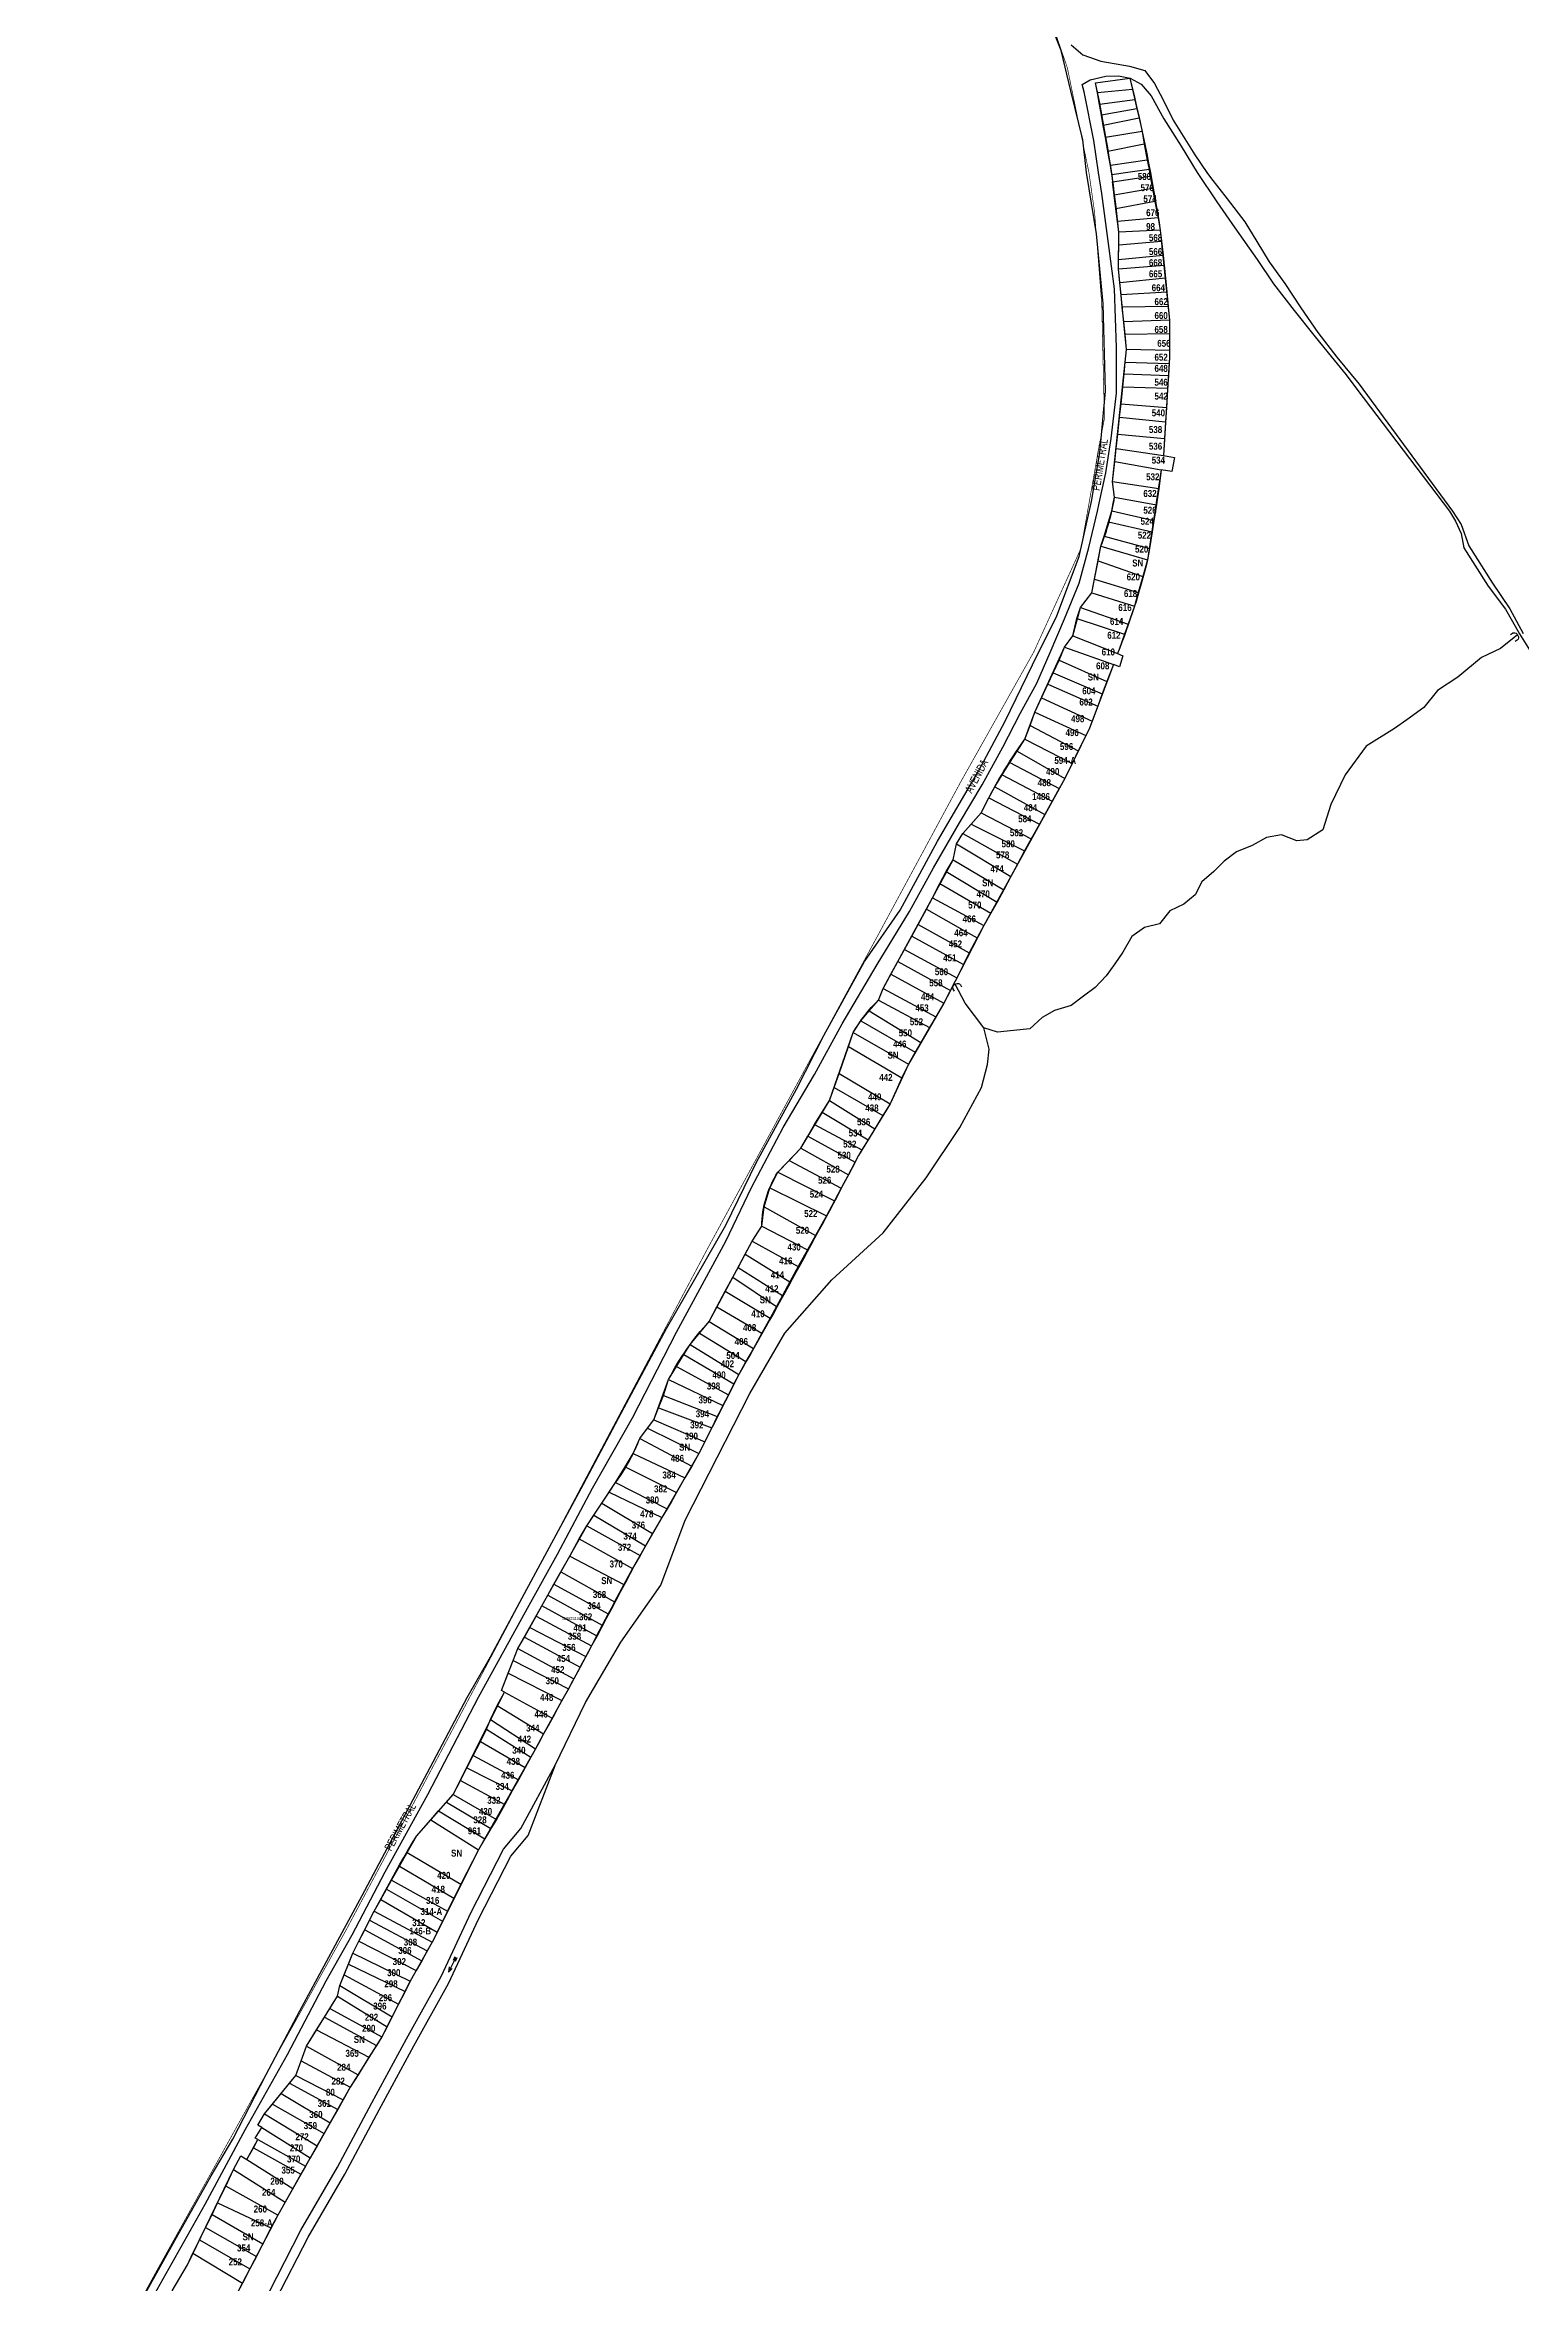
# Model space of a CAD drawing. Extents: x 204548 to 208114, y 4836513 to 4840071.
# Drawn here: x 205848 to 206379, y 4837987 to 4838792 of the extents above; entities that cross this region are included whole.
import ezdxf
from ezdxf.enums import TextEntityAlignment as Align

# ---------------------------------------------------------------- set-up
doc = ezdxf.new("R2010")
doc.units = 0
doc.header["$LTSCALE"] = 1.5
doc.header["$MEASUREMENT"] = 0
for name, color, linetype in [('CD-MALHA-LOTES', 42, 'CONTINUOUS'), ('CD_TXT_QUADRA', 7, 'CONTINUOUS'), ('HD-CURSO-INTER', 170, 'CONTINUOUS'), ('HD-CURSO-PERENE', 170, 'CONTINUOUS'), ('HD-TXT-PERENE', 170, 'CONTINUOUS'), ('LM-LIM-SETOR-FISCAL', 2, 'CONTINUOUS'), ('RU-QUADRAS', 6, 'CONTINUOUS'), ('SV-EIXO-RUA-PAV', 20, 'CONTINUOUS'), ('SV-EST-M-N-PAV', 20, 'CONTINUOUS'), ('SV-PONTE-BUEIRO', 249, 'CONTINUOUS'), ('SV-RUA-PAVIM-S-GUIA-C-GUIA', 7, 'CONTINUOUS'), ('SV-TXT-RUA-PAV-S-GUIA-C-GUIA', 7, 'CONTINUOUS'), ('Th_NmrPort', 7, 'CONTINUOUS')]:
    doc.layers.add(name, color=color, linetype=linetype)
doc.styles.add('ARIAL', font='ARIAL.TTF')
doc.styles.add('MONOTXT', font='ARIAL.TTF', dxfattribs={"height": 0.2})
doc.styles.get("Standard").update_dxf_attribs({"font": 'swisscbo.ttf'})
doc.linetypes.add('Limite', pattern='A,20,-3,[130,ltypeshp.shx,S=6.35,R=0,X=0,Y=0],-3,20', length=46)

# ---------------------------------------------------------------- blocks, each defined once
blk = doc.blocks.new('COD035', base_point=(207876.51013, 4838778.157952))
at = {"layer": 'HD-TXT-PERENE'}
for p, q in [((207876.51013, 4838778.563682), (207878.01013, 4838778.563682)), ((207876.51013, 4838778.163682), (207882.51013, 4838778.163682)), ((207876.51013, 4838777.763682), (207878.01013, 4838777.763682))]:
    blk.add_line(p, q, dxfattribs=at)
blk.add_lwpolyline([(207880.71013, 4838777.563682), (207882.51013, 4838778.163682), (207880.71013, 4838778.763682)], dxfattribs=at)
blk = doc.blocks.new('COD119', base_point=(206380.55, 4838580.74))
at = {"layer": 'SV-PONTE-BUEIRO'}
blk.add_lwpolyline([(206379.04, 4838578.74), (206379.04, 4838579.573333), (206379.04, 4838579.698333), (206379.165833, 4838580.031667), (206379.4175, 4838580.406667), (206379.795, 4838580.615), (206380.298333, 4838580.74), (206380.801667, 4838580.74), (206381.305, 4838580.615), (206381.6825, 4838580.406667), (206381.934167, 4838580.031667), (206382.06, 4838579.698333), (206382.06, 4838579.573333), (206382.06, 4838578.74)], dxfattribs=at)

msp = doc.modelspace()

# ---------------------------------------------------------------- linework, layer by layer
at = {"layer": 'CD-MALHA-LOTES'}
for p, q in [((206226.25, 4838777.84), (206238.61, 4838779.57)), ((206226.89, 4838774.24), (206226.25, 4838777.84)), ((206238.61, 4838779.57), (206239.52, 4838775.55)), ((206239.52, 4838775.55), (206226.89, 4838774.24)), ((206227.64, 4838770.07), (206226.89, 4838774.24)), ((206240.37, 4838771.83), (206227.64, 4838770.07)), ((206228.31, 4838766.3), (206227.64, 4838770.07)), ((206239.52, 4838775.55), (206240.37, 4838771.83)), ((206240.37, 4838771.83), (206241.11, 4838768.57)), ((206241.11, 4838768.57), (206228.31, 4838766.3)), ((206228.98, 4838762.56), (206228.31, 4838766.3)), ((206241.89, 4838765.14), (206228.98, 4838762.56)), ((206229.76, 4838758.24), (206228.98, 4838762.56)), ((206241.11, 4838768.57), (206241.89, 4838765.14)), ((206241.89, 4838765.14), (206242.98, 4838760.37)), ((206242.98, 4838760.37), (206229.76, 4838758.24)), ((206230.65, 4838753.23), (206229.76, 4838758.24)), ((206243.76, 4838755.84), (206230.65, 4838753.23)), ((206231.57, 4838748.12), (206230.65, 4838753.23)), ((206242.98, 4838760.37), (206243.76, 4838755.84)), ((206243.76, 4838755.84), (206244.83, 4838750.09)), ((206244.83, 4838750.09), (206231.57, 4838748.12)), ((206231.98, 4838745.64), (206231.57, 4838748.12)), ((206231.98, 4838745.64), (206232.06, 4838744.8)), ((206237.8, 4838745.65), (206232.06, 4838744.8)), ((206232.06, 4838744.8), (206232.31, 4838742.33)), ((206245.45, 4838746.77), (206237.8, 4838745.65)), ((206244.83, 4838750.09), (206245.45, 4838746.77)), ((206245.45, 4838746.77), (206245.65, 4838745.67)), ((206245.91, 4838744.27), (206245.65, 4838745.67)), ((206232.31, 4838742.33), (206245.91, 4838744.27)), ((206232.92, 4838737.48), (206232.31, 4838742.33)), ((206246.72, 4838739.91), (206232.92, 4838737.48)), ((206233.52, 4838732.61), (206232.92, 4838737.48)), ((206245.91, 4838744.27), (206246.72, 4838739.91)), ((206246.72, 4838739.91), (206247.6, 4838735.18)), ((206247.6, 4838735.18), (206233.52, 4838732.61)), ((206234.09, 4838728.04), (206233.52, 4838732.61)), ((206248.69, 4838729.29), (206234.09, 4838728.04)), ((206247.6, 4838735.18), (206248.69, 4838729.29)), ((206248.69, 4838729.29), (206249.5, 4838724.93)), ((206234.58, 4838724.14), (206234.09, 4838728.04)), ((206234.54, 4838719.69), (206234.58, 4838724.14)), ((206234.54, 4838719.69), (206249.95, 4838720.9)), ((206249.5, 4838724.93), (206234.58, 4838724.14)), ((206249.5, 4838724.93), (206249.95, 4838720.9)), ((206249.95, 4838720.9), (206250.5, 4838715.9)), ((206234.47, 4838710.99), (206234.5, 4838714.37)), ((206234.5, 4838714.37), (206234.54, 4838719.69)), ((206234.5, 4838714.37), (206250.5, 4838715.9)), ((206250.5, 4838715.9), (206250.9, 4838712.29)), ((206234.47, 4838710.99), (206250.9, 4838712.29)), ((206234.97, 4838705.98), (206234.47, 4838710.99)), ((206251.41, 4838707.64), (206234.97, 4838705.98)), ((206235.4, 4838701.66), (206234.97, 4838705.98)), ((206250.9, 4838712.29), (206251.41, 4838707.64)), ((206251.41, 4838707.64), (206251.87, 4838702.63)), ((206251.87, 4838702.63), (206235.4, 4838701.66)), ((206235.84, 4838697.23), (206235.4, 4838701.66)), ((206252.33, 4838697.44), (206235.84, 4838697.23)), ((206236.36, 4838691.93), (206235.84, 4838697.23)), ((206251.87, 4838702.63), (206252.33, 4838697.44)), ((206252.33, 4838697.44), (206252.77, 4838692.48)), ((206252.77, 4838692.48), (206236.36, 4838691.93)), ((206236.82, 4838687.35), (206236.36, 4838691.93)), ((206252.77, 4838692.48), (206252.79, 4838687.68)), ((206252.79, 4838687.68), (206236.82, 4838687.35)), ((206237.35, 4838681.98), (206236.82, 4838687.35)), ((206236.92, 4838677.39), (206237.35, 4838681.98)), ((206252.78, 4838681.64), (206237.35, 4838681.98)), ((206252.78, 4838681.64), (206252.77, 4838679.21)), ((206252.79, 4838687.68), (206252.78, 4838681.64)), ((206236.09, 4838668.61), (206236.53, 4838673.24)), ((206236.53, 4838673.24), (206236.92, 4838677.39)), ((206236.53, 4838673.24), (206252.41, 4838672.58)), ((206236.92, 4838677.39), (206252.65, 4838676.93)), ((206252.41, 4838672.58), (206252.16, 4838668.13)), ((206252.65, 4838676.93), (206252.41, 4838672.58)), ((206252.77, 4838679.21), (206252.65, 4838676.93)), ((206235.41, 4838662.45), (206236.09, 4838668.61)), ((206236.09, 4838668.61), (206252.16, 4838668.13)), ((206252.16, 4838668.13), (206251.87, 4838662.77)), ((206234.2, 4838651.49), (206234.89, 4838657.68)), ((206234.89, 4838657.68), (206235.41, 4838662.45)), ((206234.89, 4838657.68), (206251.42, 4838656)), ((206235.41, 4838662.45), (206251.76, 4838661.08)), ((206251.76, 4838661.08), (206251.42, 4838656)), ((206251.87, 4838662.77), (206251.76, 4838661.08)), ((206233.64, 4838646.41), (206234.2, 4838651.49)), ((206234.2, 4838651.49), (206251.02, 4838649.95)), ((206251.02, 4838649.95), (206250.62, 4838643.88)), ((206251.42, 4838656), (206251.02, 4838649.95)), ((206232.32, 4838634.42), (206233.13, 4838641.7)), ((206233.13, 4838641.7), (206233.64, 4838646.41)), ((206233.13, 4838641.7), (206249.84, 4838638.75)), ((206233.64, 4838646.41), (206250.62, 4838643.88)), ((206250.62, 4838643.88), (206254.6, 4838643.15)), ((206254.6, 4838643.15), (206253.69, 4838638.06)), ((206233.06, 4838628.86), (206232.32, 4838634.42)), ((206249.01, 4838631.84), (206232.32, 4838634.42)), ((206249.84, 4838638.75), (206249.01, 4838631.84)), ((206253.69, 4838638.06), (206249.84, 4838638.75)), ((206232.12, 4838623.93), (206232.62, 4838626.56)), ((206232.62, 4838626.56), (206233.06, 4838628.86)), ((206233.06, 4838628.86), (206248.12, 4838626.15)), ((206248.12, 4838626.15), (206247.2, 4838620.44)), ((206248.28, 4838627.14), (206248.12, 4838626.15)), ((206249.01, 4838631.84), (206248.28, 4838627.14)), ((206229.31, 4838614.91), (206230.91, 4838620.04)), ((206230.91, 4838620.04), (206232.12, 4838623.93)), ((206230.91, 4838620.04), (206246.55, 4838616.45)), ((206232.12, 4838623.93), (206247.2, 4838620.44)), ((206246.55, 4838616.45), (206245.57, 4838610.36)), ((206247.2, 4838620.44), (206246.55, 4838616.45)), ((206227.11, 4838606), (206228.13, 4838611.23)), ((206228.13, 4838611.23), (206229.31, 4838614.91)), ((206228.13, 4838611.23), (206244.9, 4838606.35)), ((206229.31, 4838614.91), (206245.57, 4838610.36)), ((206245.57, 4838610.36), (206244.9, 4838606.35)), ((206225.81, 4838599.4), (206227.11, 4838606)), ((206227.11, 4838606), (206243.22, 4838600.32)), ((206243.22, 4838600.32), (206241.61, 4838594.56)), ((206244.9, 4838606.35), (206243.22, 4838600.32)), ((206220.84, 4838589.18), (206224.84, 4838594.44)), ((206224.84, 4838594.44), (206225.81, 4838599.4)), ((206224.84, 4838594.44), (206240.26, 4838589.72)), ((206225.81, 4838599.4), (206241.61, 4838594.56)), ((206241.61, 4838594.56), (206240.26, 4838589.72)), ((206218.03, 4838579.03), (206219.51, 4838585.25)), ((206219.51, 4838585.25), (206220.84, 4838589.18)), ((206219.51, 4838585.25), (206236.63, 4838579.56)), ((206220.84, 4838589.18), (206237.96, 4838583.26)), ((206240.26, 4838589.72), (206237.96, 4838583.26)), ((206215.05, 4838574.94), (206218.03, 4838579.03)), ((206218.03, 4838579.03), (206234.09, 4838572.6)), ((206236.63, 4838579.56), (206234.68, 4838574.12)), ((206237.96, 4838583.26), (206236.63, 4838579.56)), ((206210.97, 4838565.73), (206213.16, 4838570.28)), ((206213.16, 4838570.28), (206215.05, 4838574.94)), ((206213.16, 4838570.28), (206230.29, 4838562.56)), ((206215.05, 4838574.94), (206232.67, 4838568.66)), ((206232.67, 4838568.66), (206230.29, 4838562.56)), ((206234.8, 4838567.86), (206232.67, 4838568.66)), ((206234.68, 4838574.12), (206234.09, 4838572.6)), ((206234.09, 4838572.6), (206235.99, 4838571.77)), ((206235.99, 4838571.77), (206234.8, 4838567.86)), ((206206.78, 4838556.65), (206209.06, 4838561.59)), ((206209.06, 4838561.59), (206210.97, 4838565.73)), ((206209.06, 4838561.59), (206226.99, 4838553.76)), ((206210.97, 4838565.73), (206228.61, 4838558.12)), ((206229.56, 4838560.68), (206228.61, 4838558.12)), ((206230.29, 4838562.56), (206229.56, 4838560.68)), ((206202.67, 4838546.81), (206204.44, 4838551.56)), ((206204.44, 4838551.56), (206206.78, 4838556.65)), ((206204.44, 4838551.56), (206222.75, 4838543.18)), ((206206.78, 4838556.65), (206224.96, 4838548.29)), ((206226.99, 4838553.76), (206224.96, 4838548.29)), ((206228.61, 4838558.12), (206226.99, 4838553.76)), ((206200.84, 4838541.88), (206202.67, 4838546.81)), ((206202.67, 4838546.81), (206219.99, 4838537.6)), ((206224.01, 4838545.74), (206222.75, 4838543.18)), ((206224.96, 4838548.29), (206224.01, 4838545.74)), ((206195.43, 4838533.45), (206198.01, 4838537.55)), ((206198.01, 4838537.55), (206200.84, 4838541.88)), ((206198.01, 4838537.55), (206215.13, 4838527.7)), ((206200.84, 4838541.88), (206217.78, 4838533.13)), ((206219.99, 4838537.6), (206217.78, 4838533.13)), ((206222.75, 4838543.18), (206219.99, 4838537.6)), ((206189.96, 4838524.72), (206192.63, 4838528.98)), ((206192.63, 4838528.98), (206195.43, 4838533.45)), ((206192.63, 4838528.98), (206210.65, 4838519.56)), ((206195.43, 4838533.45), (206213.13, 4838524.07)), ((206215.13, 4838527.7), (206213.13, 4838524.07)), ((206217.78, 4838533.13), (206215.13, 4838527.7)), ((206185.12, 4838515.32), (206187.89, 4838520.71)), ((206187.89, 4838520.71), (206189.96, 4838524.72)), ((206187.89, 4838520.71), (206206.02, 4838511.23)), ((206189.96, 4838524.72), (206208, 4838514.77)), ((206210.65, 4838519.56), (206208, 4838514.77)), ((206213.13, 4838524.07), (206210.65, 4838519.56)), ((206178.48, 4838507.92), (206181.53, 4838511.32)), ((206181.53, 4838511.32), (206185.12, 4838515.32)), ((206181.53, 4838511.32), (206200.65, 4838501.66)), ((206185.12, 4838515.32), (206203.06, 4838505.97)), ((206208, 4838514.77), (206206.02, 4838511.23)), ((206175.04, 4838498.49), (206176.21, 4838504.17)), ((206176.21, 4838504.17), (206178.48, 4838507.92)), ((206176.21, 4838504.17), (206195.79, 4838492.47)), ((206178.48, 4838507.92), (206198.12, 4838496.9)), ((206203.06, 4838505.97), (206200.65, 4838501.66)), ((206206.02, 4838511.23), (206203.06, 4838505.97)), ((206172.46, 4838494.24), (206175.04, 4838498.49)), ((206175.04, 4838498.49), (206193.24, 4838487.63)), ((206198.12, 4838496.9), (206195.79, 4838492.47)), ((206200.65, 4838501.66), (206198.12, 4838496.9)), ((206167.58, 4838484.8), (206170.26, 4838489.98)), ((206170.26, 4838489.98), (206172.46, 4838494.24)), ((206170.26, 4838489.98), (206188.53, 4838479.27)), ((206172.46, 4838494.24), (206190.78, 4838483.23)), ((206193.24, 4838487.63), (206190.78, 4838483.23)), ((206195.79, 4838492.47), (206193.24, 4838487.63)), ((206162.39, 4838475.24), (206165.36, 4838480.72)), ((206165.36, 4838480.72), (206167.58, 4838484.8)), ((206165.36, 4838480.72), (206179.29, 4838472.75)), ((206167.58, 4838484.8), (206186.03, 4838474.88)), ((206188.53, 4838479.27), (206186.03, 4838474.88)), ((206190.78, 4838483.23), (206188.53, 4838479.27)), ((206157.48, 4838466.2), (206160.11, 4838471.04)), ((206160.11, 4838471.04), (206162.39, 4838475.24)), ((206160.11, 4838471.04), (206178.71, 4838460.81)), ((206162.39, 4838475.24), (206180.82, 4838465.04)), ((206179.29, 4838472.75), (206183.62, 4838470.37)), ((206186.03, 4838474.88), (206183.62, 4838470.37)), ((206155.1, 4838461.82), (206157.48, 4838466.2)), ((206157.48, 4838466.2), (206176.31, 4838456.04)), ((206180.82, 4838465.04), (206178.71, 4838460.81)), ((206183.62, 4838470.37), (206180.82, 4838465.04)), ((206149.83, 4838452.12), (206152.65, 4838457.3)), ((206152.65, 4838457.3), (206155.1, 4838461.82)), ((206152.65, 4838457.3), (206171.69, 4838446.92)), ((206155.1, 4838461.82), (206174, 4838451.42)), ((206176.31, 4838456.04), (206174, 4838451.42)), ((206178.71, 4838460.81), (206176.31, 4838456.04)), ((206144.83, 4838444.13), (206148.15, 4838448.01)), ((206148.15, 4838448.01), (206149.83, 4838452.12)), ((206148.15, 4838448.01), (206166.55, 4838438.13)), ((206149.83, 4838452.12), (206168.78, 4838441.94)), ((206171.69, 4838446.92), (206168.78, 4838441.94)), ((206174, 4838451.42), (206171.69, 4838446.92)), ((206139.08, 4838436.31), (206141.76, 4838440.55)), ((206141.76, 4838440.55), (206144.83, 4838444.13)), ((206141.76, 4838440.55), (206161.35, 4838429.23)), ((206144.83, 4838444.13), (206163.41, 4838432.76)), ((206168.78, 4838441.94), (206166.55, 4838438.13)), ((206133.96, 4838421.63), (206137.35, 4838431.34)), ((206137.35, 4838431.34), (206139.08, 4838436.31)), ((206137.35, 4838431.34), (206156.54, 4838420.07)), ((206139.08, 4838436.31), (206158.92, 4838425.01)), ((206163.41, 4838432.76), (206161.35, 4838429.23)), ((206166.55, 4838438.13), (206163.41, 4838432.76)), ((206158.92, 4838425.01), (206156.54, 4838420.07)), ((206161.35, 4838429.23), (206158.92, 4838425.01)), ((206130.53, 4838411.83), (206132.19, 4838416.56)), ((206132.19, 4838416.56), (206133.96, 4838421.63)), ((206132.19, 4838416.56), (206149.75, 4838406.45)), ((206133.96, 4838421.63), (206152.33, 4838410.67)), ((206156.54, 4838420.07), (206152.33, 4838410.67)), ((206125.12, 4838403.24), (206127.9, 4838407.65)), ((206127.9, 4838407.65), (206130.53, 4838411.83)), ((206127.9, 4838407.65), (206144.45, 4838397.79)), ((206130.53, 4838411.83), (206146.8, 4838401.64)), ((206152.33, 4838410.67), (206149.75, 4838406.45)), ((206120.25, 4838394.75), (206122.7, 4838399.02)), ((206122.7, 4838399.02), (206125.12, 4838403.24)), ((206122.7, 4838399.02), (206139.71, 4838389.71)), ((206125.12, 4838403.24), (206142.19, 4838394.1)), ((206146.8, 4838401.64), (206144.45, 4838397.79)), ((206149.75, 4838406.45), (206146.8, 4838401.64)), ((206115.97, 4838390.28), (206120.25, 4838394.75)), ((206120.25, 4838394.75), (206137.33, 4838385.19)), ((206140.94, 4838392.05), (206139.71, 4838389.71)), ((206142.19, 4838394.1), (206140.94, 4838392.05)), ((206144.45, 4838397.79), (206142.19, 4838394.1)), ((206109.03, 4838380.49), (206111.94, 4838386.08)), ((206111.94, 4838386.08), (206115.97, 4838390.28)), ((206111.94, 4838386.08), (206132.36, 4838375.76)), ((206115.97, 4838390.28), (206134.77, 4838380.34)), ((206137.33, 4838385.19), (206134.77, 4838380.34)), ((206139.71, 4838389.71), (206137.33, 4838385.19)), ((206107.04, 4838373.63), (206109.03, 4838380.49)), ((206109.03, 4838380.49), (206129.48, 4838370.35)), ((206132.36, 4838375.76), (206129.48, 4838370.35)), ((206134.77, 4838380.34), (206132.36, 4838375.76)), ((206102.74, 4838361.32), (206106.15, 4838366.69)), ((206106.15, 4838366.69), (206107.04, 4838373.63)), ((206106.15, 4838366.69), (206122.56, 4838358.12)), ((206107.04, 4838373.63), (206125.47, 4838363.28)), ((206129.48, 4838370.35), (206125.47, 4838363.28)), ((206100.24, 4838356.67), (206102.74, 4838361.32)), ((206102.74, 4838361.32), (206119.31, 4838352.18)), ((206125.47, 4838363.28), (206122.56, 4838358.12)), ((206095.74, 4838348.31), (206097.66, 4838351.87)), ((206097.66, 4838351.87), (206100.24, 4838356.67)), ((206097.66, 4838351.87), (206113.66, 4838341.77)), ((206100.24, 4838356.67), (206116.31, 4838346.64)), ((206119.31, 4838352.18), (206116.31, 4838346.64)), ((206122.56, 4838358.12), (206119.31, 4838352.18)), ((206090.03, 4838337.67), (206093.03, 4838343.26)), ((206093.03, 4838343.26), (206095.74, 4838348.31)), ((206093.03, 4838343.26), (206109.16, 4838333.55)), ((206095.74, 4838348.31), (206111.49, 4838337.76)), ((206116.31, 4838346.64), (206113.66, 4838341.77)), ((206087.23, 4838332.44), (206090.03, 4838337.67)), ((206090.03, 4838337.67), (206106.23, 4838328.26)), ((206111.49, 4838337.76), (206109.16, 4838333.55)), ((206113.66, 4838341.77), (206111.49, 4838337.76)), ((206080.37, 4838324.1), (206083.75, 4838328.21)), ((206083.75, 4838328.21), (206087.23, 4838332.44)), ((206083.75, 4838328.21), (206100.46, 4838317.98)), ((206087.23, 4838332.44), (206103.14, 4838322.75)), ((206106.23, 4838328.26), (206103.14, 4838322.75)), ((206109.16, 4838333.55), (206106.23, 4838328.26)), ((206075.5, 4838316.17), (206078.17, 4838320.52)), ((206078.17, 4838320.52), (206080.37, 4838324.1)), ((206078.17, 4838320.52), (206096.16, 4838309.94)), ((206080.37, 4838324.1), (206097.91, 4838313.37)), ((206103.14, 4838322.75), (206100.46, 4838317.98)), ((206070.81, 4838305.75), (206072.67, 4838311.56)), ((206072.67, 4838311.56), (206075.5, 4838316.17)), ((206072.67, 4838311.56), (206092.21, 4838302.2)), ((206075.5, 4838316.17), (206094.15, 4838306)), ((206097.91, 4838313.37), (206096.16, 4838309.94)), ((206100.46, 4838317.98), (206097.91, 4838313.37)), ((206069.08, 4838301.41), (206070.81, 4838305.75)), ((206070.81, 4838305.75), (206090.18, 4838298.19)), ((206092.21, 4838302.2), (206091.39, 4838300.6)), ((206094.15, 4838306), (206092.21, 4838302.2)), ((206096.16, 4838309.94), (206094.15, 4838306)), ((206062.25, 4838290.33), (206065.1, 4838294.07)), ((206065.1, 4838294.07), (206067.33, 4838297.02)), ((206065.1, 4838294.07), (206083.51, 4838284.91)), ((206067.33, 4838297.02), (206069.08, 4838301.41)), ((206067.33, 4838297.02), (206085.65, 4838289.17)), ((206069.08, 4838301.41), (206088.16, 4838294.18)), ((206088.16, 4838294.18), (206085.65, 4838289.17)), ((206090.18, 4838298.19), (206088.16, 4838294.18)), ((206091.39, 4838300.6), (206090.18, 4838298.19)), ((206059.9, 4838284.88), (206062.25, 4838290.33)), ((206062.25, 4838290.33), (206080.96, 4838280.38)), ((206085.65, 4838289.17), (206083.51, 4838284.91)), ((206053.59, 4838274.46), (206057.03, 4838280.14)), ((206057.03, 4838280.14), (206059.9, 4838284.88)), ((206057.03, 4838280.14), (206075.5, 4838270.88)), ((206059.9, 4838284.88), (206078.52, 4838276.14)), ((206080.96, 4838280.38), (206078.52, 4838276.14)), ((206083.51, 4838284.91), (206080.96, 4838280.38)), ((206048.61, 4838267.03), (206051.32, 4838271.07)), ((206051.32, 4838271.07), (206053.59, 4838274.46)), ((206051.32, 4838271.07), (206070.23, 4838261.91)), ((206053.59, 4838274.46), (206072.09, 4838265.04)), ((206075.5, 4838270.88), (206073.54, 4838267.48)), ((206078.52, 4838276.14), (206075.5, 4838270.88)), ((206043.19, 4838258.94), (206045.71, 4838262.7)), ((206045.71, 4838262.7), (206048.61, 4838267.03)), ((206045.71, 4838262.7), (206064.32, 4838251.74)), ((206048.61, 4838267.03), (206066.83, 4838256.16)), ((206070.23, 4838261.91), (206066.83, 4838256.16)), ((206072.09, 4838265.04), (206070.23, 4838261.91)), ((206073.54, 4838267.48), (206072.09, 4838265.04)), ((206037.08, 4838248.04), (206040.52, 4838254.18)), ((206040.52, 4838254.18), (206043.19, 4838258.94)), ((206040.52, 4838254.18), (206059.73, 4838243.58)), ((206043.19, 4838258.94), (206062.37, 4838248.29)), ((206066.83, 4838256.16), (206064.32, 4838251.74)), ((206033.9, 4838242.36), (206037.08, 4838248.04)), ((206037.08, 4838248.04), (206056.58, 4838237.77)), ((206062.37, 4838248.29), (206060.5, 4838245.01)), ((206064.32, 4838251.74), (206062.37, 4838248.29)), ((206029.2, 4838233.99), (206031.4, 4838237.9)), ((206031.4, 4838237.9), (206033.9, 4838242.36)), ((206031.4, 4838237.9), (206050.92, 4838227.24)), ((206033.9, 4838242.36), (206053.24, 4838231.58)), ((206056.58, 4838237.77), (206053.24, 4838231.58)), ((206059.73, 4838243.58), (206056.58, 4838237.77)), ((206060.5, 4838245.01), (206059.73, 4838243.58)), ((206024.98, 4838226.44), (206027.08, 4838230.19)), ((206027.08, 4838230.19), (206029.2, 4838233.99)), ((206046.77, 4838219.32), (206027.08, 4838230.19)), ((206029.2, 4838233.99), (206048.81, 4838223.21)), ((206053.24, 4838231.58), (206051.94, 4838229.19)), ((206020.78, 4838218.92), (206022.71, 4838222.38)), ((206022.71, 4838222.38), (206024.98, 4838226.44)), ((206022.71, 4838222.38), (206042.88, 4838211.89)), ((206024.98, 4838226.44), (206044.91, 4838215.78)), ((206048.81, 4838223.21), (206046.77, 4838219.32)), ((206050.92, 4838227.24), (206048.81, 4838223.21)), ((206051.94, 4838229.19), (206050.92, 4838227.24)), ((206016.79, 4838210.51), (206018.48, 4838214.82)), ((206018.48, 4838214.82), (206020.78, 4838218.92)), ((206018.48, 4838214.82), (206038.59, 4838203.92)), ((206020.78, 4838218.92), (206040.85, 4838208.08)), ((206044.91, 4838215.78), (206042.88, 4838211.89)), ((206046.77, 4838219.32), (206044.91, 4838215.78)), ((206012.58, 4838199.74), (206015, 4838205.94)), ((206015, 4838205.94), (206016.79, 4838210.51)), ((206015, 4838205.94), (206034.27, 4838196.07)), ((206016.79, 4838210.51), (206036.61, 4838200.33)), ((206040.85, 4838208.08), (206038.59, 4838203.92)), ((206041.81, 4838209.85), (206040.85, 4838208.08)), ((206042.88, 4838211.89), (206041.81, 4838209.85)), ((206011.01, 4838194.26), (206013.68, 4838199.13)), ((206013.68, 4838199.13), (206012.58, 4838199.74)), ((206013.68, 4838199.13), (206030.81, 4838189.79)), ((206036.61, 4838200.33), (206034.27, 4838196.07)), ((206038.59, 4838203.92), (206036.61, 4838200.33)), ((206008.54, 4838189.25), (206011.01, 4838194.26)), ((206011.01, 4838194.26), (206027.71, 4838184.16)), ((206030.81, 4838189.79), (206027.71, 4838184.16)), ((206034.27, 4838196.07), (206030.81, 4838189.79)), ((206002.36, 4838176.32), (206004.96, 4838181.39)), ((206004.96, 4838181.39), (206007.19, 4838185.74)), ((206004.96, 4838181.39), (206021.04, 4838172.05)), ((206007.19, 4838185.74), (206008.54, 4838189.25)), ((206007.19, 4838185.74), (206023.06, 4838175.7)), ((206008.54, 4838189.25), (206024.73, 4838178.74)), ((206027.71, 4838184.16), (206024.73, 4838178.74)), ((206000.07, 4838171.85), (206002.36, 4838176.32)), ((206002.36, 4838176.32), (206018.61, 4838167.62)), ((206023.06, 4838175.7), (206021.04, 4838172.05)), ((206024.73, 4838178.74), (206023.06, 4838175.7)), ((205995.18, 4838162.3), (205997.78, 4838167.37)), ((205997.78, 4838167.37), (206000.07, 4838171.85)), ((205997.78, 4838167.37), (206013.7, 4838158.71)), ((206000.07, 4838171.85), (206016.37, 4838163.56)), ((206018.61, 4838167.62), (206016.37, 4838163.56)), ((206021.04, 4838172.05), (206018.61, 4838167.62)), ((205989.94, 4838156.37), (205992.75, 4838159.54)), ((205992.75, 4838159.54), (205995.18, 4838162.3)), ((205992.75, 4838159.54), (206008.77, 4838150)), ((205995.18, 4838162.3), (206010.72, 4838153.3)), ((206013.7, 4838158.71), (206010.72, 4838153.3)), ((206016.37, 4838163.56), (206013.7, 4838158.71)), ((205981.95, 4838147.34), (205987.12, 4838153.19)), ((205987.12, 4838153.19), (205989.94, 4838156.37)), ((205987.12, 4838153.19), (206004.25, 4838142.42)), ((205989.94, 4838156.37), (206006.61, 4838146.38)), ((206008.77, 4838150), (206006.61, 4838146.38)), ((206010.72, 4838153.3), (206008.77, 4838150)), ((205975.89, 4838136.52), (205978.66, 4838141.46)), ((205978.66, 4838141.46), (205981.95, 4838147.34)), ((205978.66, 4838141.46), (205997.89, 4838129.99)), ((206004.25, 4838142.42), (205997.89, 4838129.99)), ((206006.61, 4838146.38), (206004.25, 4838142.42)), ((205973.04, 4838131.45), (205975.89, 4838136.52)), ((205975.89, 4838136.52), (205995.39, 4838125.06)), ((205969.12, 4838124.49), (205971.2, 4838128.19)), ((205971.2, 4838128.19), (205973.04, 4838131.45)), ((205971.2, 4838128.19), (205991.36, 4838116.76)), ((205973.04, 4838131.45), (205993.11, 4838120.38)), ((205995.39, 4838125.06), (205993.11, 4838120.38)), ((205997.89, 4838129.99), (205995.39, 4838125.06)), ((205963.35, 4838113.59), (205965.11, 4838117.05)), ((205965.11, 4838117.05), (205966.77, 4838120.31)), ((205965.11, 4838117.05), (205985.8, 4838106.01)), ((205966.77, 4838120.31), (205969.12, 4838124.49)), ((205966.77, 4838120.31), (205987.57, 4838109.18)), ((205969.12, 4838124.49), (205989.4, 4838112.73)), ((205993.11, 4838120.38), (205991.36, 4838116.76)), ((205959.07, 4838105.18), (205961.29, 4838109.53)), ((205961.29, 4838109.53), (205963.35, 4838113.59)), ((205961.29, 4838109.53), (205981.88, 4838098.98)), ((205963.35, 4838113.59), (205983.84, 4838102.49)), ((205987.57, 4838109.18), (205985.8, 4838106.01)), ((205989.4, 4838112.73), (205987.57, 4838109.18)), ((205991.36, 4838116.76), (205989.4, 4838112.73)), ((205955.93, 4838097.38), (205957.48, 4838101.22)), ((205957.48, 4838101.22), (205959.07, 4838105.18)), ((205957.48, 4838101.22), (205977.86, 4838091.42)), ((205959.07, 4838105.18), (205979.75, 4838095.17)), ((205983.84, 4838102.49), (205981.88, 4838098.98)), ((205985.8, 4838106.01), (205983.84, 4838102.49)), ((205953.61, 4838089.78), (205954.39, 4838093.57)), ((205954.39, 4838093.57), (205955.93, 4838097.38)), ((205954.39, 4838093.57), (205973.23, 4838082.28)), ((205955.93, 4838097.38), (205975.52, 4838086.82)), ((205979.75, 4838095.17), (205977.86, 4838091.42)), ((205981.88, 4838098.98), (205979.75, 4838095.17)), ((205948.85, 4838082.2), (205950.78, 4838085.35)), ((205950.78, 4838085.35), (205953.61, 4838089.78)), ((205950.78, 4838085.35), (205969.47, 4838075.15)), ((205953.61, 4838089.78), (205971.4, 4838078.68)), ((205975.52, 4838086.82), (205973.23, 4838082.28)), ((205977.86, 4838091.42), (205975.52, 4838086.82)), ((205942.41, 4838071.73), (205946.06, 4838077.66)), ((205946.06, 4838077.66), (205948.85, 4838082.2)), ((205946.06, 4838077.66), (205964.88, 4838067.79)), ((205948.85, 4838082.2), (205967.54, 4838072.06)), ((205971.4, 4838078.68), (205969.47, 4838075.15)), ((205973.23, 4838082.28), (205971.4, 4838078.68)), ((205940.52, 4838066.53), (205942.41, 4838071.73)), ((205942.41, 4838071.73), (205960.96, 4838061.51)), ((205967.54, 4838072.06), (205964.88, 4838067.79)), ((205969.47, 4838075.15), (205967.54, 4838072.06)), ((205936.33, 4838058.46), (205938.6, 4838061.25)), ((205938.6, 4838061.25), (205940.52, 4838066.53)), ((205938.6, 4838061.25), (205955.6, 4838052.45)), ((205940.52, 4838066.53), (205958.17, 4838057.02)), ((205960.96, 4838061.51), (205958.17, 4838057.02)), ((205964.88, 4838067.79), (205960.96, 4838061.51)), ((205930.16, 4838050.87), (205933.27, 4838054.7)), ((205933.27, 4838054.7), (205936.33, 4838058.46)), ((205933.27, 4838054.7), (205950.93, 4838044.15)), ((205936.33, 4838058.46), (205953.65, 4838048.99)), ((205955.6, 4838052.45), (205953.65, 4838048.99)), ((205958.17, 4838057.02), (205955.6, 4838052.45)), ((205924.91, 4838043.4), (205927.34, 4838047.4)), ((205927.34, 4838047.4), (205930.16, 4838050.87)), ((205927.34, 4838047.4), (205946.27, 4838035.98)), ((205930.16, 4838050.87), (205948.77, 4838040.33)), ((205953.65, 4838048.99), (205950.93, 4838044.15)), ((205923.34, 4838035.23), (205924.89, 4838038.17)), ((205923.92, 4838038.72), (205926.39, 4838042.48)), ((205924.89, 4838038.17), (205923.92, 4838038.72)), ((205924.89, 4838038.17), (205942.01, 4838028.6)), ((205926.39, 4838042.48), (205924.91, 4838043.4)), ((205926.39, 4838042.48), (205943.78, 4838031.66)), ((205948.77, 4838040.33), (205946.27, 4838035.98)), ((205950.93, 4838044.15), (205948.77, 4838040.33)), ((205916.1, 4838027.39), (205918.84, 4838032.28)), ((205918.84, 4838032.28), (205920.94, 4838030.96)), ((205920.94, 4838030.96), (205923.34, 4838035.23)), ((205920.94, 4838030.96), (205937.44, 4838020.56)), ((205923.34, 4838035.23), (205940.4, 4838025.79)), ((205942.01, 4838028.6), (205940.4, 4838025.79)), ((205943.78, 4838031.66), (205942.01, 4838028.6)), ((205946.27, 4838035.98), (205943.78, 4838031.66)), ((205910.45, 4838015.43), (205913.34, 4838021.48)), ((205913.34, 4838021.48), (205916.1, 4838027.39)), ((205932.08, 4838011.04), (205913.34, 4838021.48)), ((205916.1, 4838027.39), (205934.71, 4838015.7)), ((205937.44, 4838020.56), (205934.71, 4838015.7)), ((205940.4, 4838025.79), (205937.44, 4838020.56)), ((205908.44, 4838011.23), (205910.45, 4838015.43)), ((205910.45, 4838015.43), (205929.64, 4838006.39)), ((205934.71, 4838015.7), (205932.08, 4838011.04)), ((205903.94, 4838002.16), (205906.12, 4838006.56)), ((205906.12, 4838006.56), (205908.44, 4838011.23)), ((205906.12, 4838006.56), (205924.43, 4837996.18)), ((205908.44, 4838011.23), (205926.72, 4838000.66)), ((205929.64, 4838006.39), (205926.72, 4838000.66)), ((205932.08, 4838011.04), (205929.64, 4838006.39)), ((205899.66, 4837993.1), (205901.54, 4837997.33)), ((205901.54, 4837997.33), (205903.94, 4838002.16)), ((205901.54, 4837997.33), (205919.35, 4837986.54)), ((205903.94, 4838002.16), (205922.04, 4837991.65)), ((205924.43, 4837996.18), (205922.04, 4837991.65)), ((205926.72, 4838000.66), (205924.43, 4837996.18)), ((205894.08, 4837983.74), (205899.66, 4837993.1)), ((205922.04, 4837991.65), (205919.35, 4837986.54)), ((205919.35, 4837986.54), (205916.36, 4837980.87))]:
    msp.add_line(p, q, dxfattribs=at)
at = {"layer": 'HD-CURSO-INTER', "flags": 128}
msp.add_lwpolyline([(206377.99, 4838579.38), (206371.87, 4838574.44), (206365.04, 4838571.27), (206356.5, 4838564.19), (206349.18, 4838559.31), (206344.3, 4838553.21), (206338.2, 4838548.82), (206333.8, 4838545.65), (206323.55, 4838539.3), (206315.99, 4838529.05), (206310.87, 4838518.32), (206307.94, 4838509.29), (206302.33, 4838505.63), (206298.6, 4838505.27), (206293.05, 4838507.39), (206287.7, 4838506.46), (206282.55, 4838503.58), (206276.97, 4838501.36), (206272.46, 4838498.01), (206268.79, 4838494.3), (206264.48, 4838490.59), (206262.08, 4838485.84), (206257.93, 4838482.54), (206252.89, 4838480.05), (206249.25, 4838475.48), (206243.79, 4838474.11), (206239.28, 4838470.82), (206236.02, 4838465.19), (206233.14, 4838461.05), (206230.06, 4838456.67), (206226.03, 4838452.51), (206221.93, 4838449.45), (206217.42, 4838446.05), (206211.49, 4838444.24), (206207, 4838441.69), (206202.58, 4838437.69), (206196.73, 4838437.03), (206190.99, 4838436.42), (206186.08, 4838438.04)], dxfattribs=at)
at = {"layer": 'HD-CURSO-PERENE', "flags": 128}
for points in [[(206031.91, 4838172.8), (206042.72, 4838195.37), (206055.47, 4838217.02), (206069.91, 4838237.52), (206078.62, 4838260.96), (206090.09, 4838283.45), (206101.91, 4838306.5), (206114.46, 4838328.21), (206131.33, 4838347.37), (206149.88, 4838364.27), (206165.35, 4838384.02), (206177.37, 4838402.18), (206185.16, 4838416.61), (206187.39, 4838424.87), (206187.98, 4838430.37), (206186.08, 4838438.04), (206182.69, 4838442.48), (206179.34, 4838446.91), (206175.73, 4838453.7)], [(205848.27, 4837843.7), (205849.13, 4837846.69), (205852.08, 4837853.02), (205855.23, 4837858.79), (205858.35, 4837863.94), (205861.09, 4837867.99), (205861.79, 4837869.02), (205877.86, 4837894.66), (205889.63, 4837917.66), (205901.7, 4837940.45), (205914.95, 4837962.24), (205928.84, 4837983.05), (205940.41, 4838005.65), (205953.62, 4838028.25), (205965.95, 4838051.39), (205978.37, 4838074.42), (205990.88, 4838096.79), (206001.65, 4838119.91), (206013.26, 4838142.61), (206019.54, 4838150.07), (206031.91, 4838172.8)], [(205852.87, 4837841.71), (205853.93, 4837844.63), (205856.88, 4837850.96), (205860.03, 4837856.73), (205863.15, 4837861.88), (205866.87, 4837867.47), (205880.45, 4837892.14), (205892.22, 4837915.14), (205904.29, 4837937.93), (205917.55, 4837959.72), (205931.44, 4837980.53), (205943, 4838003.13), (205956.22, 4838025.73), (205968.54, 4838048.87), (205980.96, 4838071.9), (205993.47, 4838094.27), (206004.24, 4838117.39), (206015.86, 4838140.09), (206022.13, 4838147.56), (206031.87, 4838172.74)]]:
    msp.add_lwpolyline(points, dxfattribs=at)
at = {"layer": 'LM-LIM-SETOR-FISCAL', "color": 7, "linetype": 'Limite', "ltscale": 0.1, "const_width": 0.25}
msp.add_lwpolyline([(205872.13, 4837961.07), (205887.86, 4837989.76), (205956.66, 4838113.56), (205977.44, 4838152.55), (205998.83, 4838192.97), (206086.26, 4838357.86), (206148.52, 4838472.36), (206177.75, 4838526.51), (206204.05, 4838573.29), (206221, 4838610.48), (206227.54, 4838647.37), (206229.41, 4838657.18), (206228.46, 4838698.3), (206225.86, 4838731.44), (206223.84, 4838745.66), (206216.07, 4838783.33), (206206.34, 4838811.69)], dxfattribs=at)
at = {"layer": 'RU-QUADRAS', "color": 6, "linetype": 'Continuous'}
msp.add_lwpolyline([(205894.08, 4837983.74), (205899.66, 4837993.1), (205916.1, 4838027.39), (205918.84, 4838032.28), (205920.94, 4838030.96), (205924.89, 4838038.17), (205923.92, 4838038.72), (205926.39, 4838042.48), (205924.91, 4838043.4), (205927.34, 4838047.4), (205938.6, 4838061.25), (205942.41, 4838071.73), (205953.61, 4838089.78), (205954.39, 4838093.57), (205959.07, 4838105.18, -0.020475), (205981.95, 4838147.34), (205995.18, 4838162.3), (206013.68, 4838199.13), (206012.58, 4838199.74), (206018.48, 4838214.82), (206043.19, 4838258.94), (206053.59, 4838274.46, 0.068807), (206062.25, 4838290.33), (206067.33, 4838297.02), (206072.67, 4838311.56, -0.068939), (206087.23, 4838332.44), (206102.74, 4838361.32), (206106.15, 4838366.69, -0.137979), (206111.94, 4838386.08), (206120.25, 4838394.75), (206130.53, 4838411.83), (206139.08, 4838436.31, -0.072438), (206148.15, 4838448.01), (206149.83, 4838452.12), (206175.04, 4838498.49), (206176.21, 4838504.17), (206178.48, 4838507.92), (206185.12, 4838515.32, -0.044818), (206200.84, 4838541.88), (206204.44, 4838551.56), (206215.05, 4838574.94), (206218.03, 4838579.03), (206220.84, 4838589.18), (206224.84, 4838594.44), (206228.13, 4838611.23, 0.058065), (206233.06, 4838628.86), (206232.32, 4838634.42), (206237.35, 4838681.98), (206234.47, 4838710.99), (206234.58, 4838724.14, 0.027888), (206226.25, 4838777.84), (206238.61, 4838779.57, -0.021314), (206249.5, 4838724.93), (206252.77, 4838692.48), (206252.77, 4838679.21), (206250.62, 4838643.88), (206254.6, 4838643.15), (206253.69, 4838638.06), (206249.84, 4838638.75), (206244.9, 4838606.35, -0.036923), (206234.09, 4838572.6), (206235.99, 4838571.77), (206234.8, 4838567.86), (206232.67, 4838568.66), (206224.01, 4838545.74), (206215.13, 4838527.7), (206186.03, 4838474.88), (206171.69, 4838446.92), (206158.92, 4838425.01), (206152.33, 4838410.67), (206140.94, 4838392.05, -0.010034), (206097.91, 4838313.37), (206083.51, 4838284.91), (206060.5, 4838245.01, -0.009691), (206004.25, 4838142.42), (205987.57, 4838109.18), (205979.75, 4838095.17), (205969.47, 4838075.15), (205958.17, 4838057.02), (205932.08, 4838011.04), (205916.36, 4837980.87)], format="xyb", dxfattribs=at)
at = {"layer": 'SV-EIXO-RUA-PAV', "flags": 128}
for points in [[(206222.94, 4838745.67), (206221.7, 4838757.44), (206217.28, 4838775.01), (206213.9, 4838789.58), (206206.61, 4838807.79)], [(205884.56, 4837982.94), (205895.61, 4838002.94), (205908.15, 4838025.19), (205915.91, 4838038.32), (205927.85, 4838061.61), (205940.06, 4838084.44), (205962.43, 4838125.96), (205985.81, 4838169.93), (206000.26, 4838197.16), (206008.62, 4838211.79), (206019.96, 4838232.99), (206042.06, 4838273.9), (206056.67, 4838301.43), (206071.86, 4838329.87), (206093.26, 4838367.05), (206104.31, 4838389.74), (206118.64, 4838416.02), (206128.5, 4838435.28), (206143.13, 4838461.85), (206155.97, 4838480.36), (206169.4, 4838505.14), (206184.18, 4838530.37), (206193.73, 4838548.29), (206203.59, 4838568.59), (206212.25, 4838586.21), (206220.31, 4838607.55), (206224.79, 4838627.26), (206227.77, 4838644.88), (206229.86, 4838666.97), (206228.97, 4838698.47), (206226.58, 4838723.55), (206222.94, 4838745.67)]]:
    msp.add_lwpolyline(points, dxfattribs=at)
at = {"layer": 'SV-EST-M-N-PAV', "flags": 128}
for points in [[(206217.44, 4838791.53), (206221.64, 4838787.91), (206228.18, 4838785.63), (206238.44, 4838783.83), (206244, 4838782.37), (206247.41, 4838777.6), (206250.59, 4838771.73), (206254.19, 4838764.46), (206261.99, 4838751.95), (206266.26, 4838745.67)], [(206221.42, 4838777.32), (206224.26, 4838779.01), (206229.98, 4838780.29), (206234.43, 4838780.38), (206238.66, 4838779.54), (206242.67, 4838777.42), (206246.17, 4838773.17), (206250.76, 4838764.93), (206256.96, 4838755.15), (206262.83, 4838745.67)], [(206262.83, 4838745.67), (206269.81, 4838735.14), (206276.36, 4838725.71), (206284.38, 4838714.35), (206290.21, 4838705.63), (206297.66, 4838696.03), (206304.78, 4838687.19), (206309.9, 4838680.74), (206316.39, 4838672.86), (206320.23, 4838667.68), (206353.55, 4838623.83), (206355.67, 4838620.25), (206357.72, 4838615.8), (206358.66, 4838610.67), (206367.49, 4838596.84), (206373.7, 4838588.58), (206378.74, 4838579.7), (206384.73, 4838570.19)], [(206266.25, 4838745.67), (206267.53, 4838743.79), (206273.57, 4838736.12), (206279.9, 4838727.89), (206284.21, 4838720.8), (206288.71, 4838713.51), (206294.26, 4838705.75), (206300.03, 4838696.94), (206306.15, 4838688.11), (206313.07, 4838679.17), (206321.02, 4838669.46), (206354.64, 4838623.8), (206357.73, 4838619), (206360.52, 4838611.43), (206369.06, 4838598), (206375.29, 4838588.74), (206380.09, 4838579.81)]]:
    msp.add_lwpolyline(points, dxfattribs=at)
at = {"layer": 'SV-RUA-PAVIM-S-GUIA-C-GUIA', "flags": 128}
for points in [[(206227.34, 4838745.67), (206225.6, 4838757.17), (206222.12, 4838774.66), (206221.42, 4838777.32)], [(205886.54, 4837980.43), (205906.01, 4838014.96), (205920.49, 4838041.96), (205935.52, 4838068.74), (205949.54, 4838095.24), (205958.82, 4838111.84), (205970.73, 4838134.45), (205986.07, 4838162.29), (206004.24, 4838197.26), (206022.45, 4838230.44), (206032.71, 4838248.76), (206045.33, 4838272.52), (206059.67, 4838297.7), (206075.52, 4838328.56), (206093.22, 4838361.24), (206102.48, 4838380.64), (206113.88, 4838402.16), (206125.15, 4838421.22), (206135.11, 4838439.51), (206147.62, 4838460.79), (206159.27, 4838479.86), (206167.95, 4838495.55), (206177.33, 4838511.77), (206185.48, 4838525.38), (206192.92, 4838538.99), (206199.1, 4838551.11), (206205.15, 4838561.96), (206209.86, 4838572.99), (206215.07, 4838585.09), (206220.39, 4838597.89), (206223.82, 4838610.82), (206226.95, 4838623.86), (206227.55, 4838626.68), (206229.89, 4838637.66), (206231.85, 4838649.97), (206233.7, 4838666.25), (206233.7, 4838682.74), (206233.1, 4838703.78), (206230.85, 4838720.14), (206228.49, 4838738.1), (206227.34, 4838745.67)]]:
    msp.add_lwpolyline(points, dxfattribs=at)

# ---------------------------------------------------------------- block references
at = {"layer": 'HD-TXT-PERENE', "rotation": 243}
msp.add_blockref('COD035', (205996.16, 4838103.72), dxfattribs=at)
at = {"layer": 'SV-PONTE-BUEIRO'}
for p, rotation in [((206377.99, 4838579.38, 3.35), 304), ((206175.73, 4838453.7, 4.23), 31)]:
    msp.add_blockref('COD119', p, dxfattribs=dict(at, rotation=rotation))

# ---------------------------------------------------------------- texts
at = {"layer": 'CD_TXT_QUADRA', "color": 7, "linetype": 'Continuous', "style": 'MONOTXT'}
msp.add_text('358823153', height=1, dxfattribs=at).set_placement((206034.23, 4838225.07))
at = {"layer": 'SV-TXT-RUA-PAV-S-GUIA-C-GUIA', "style": 'ARIAL', "width": 0.7}
for s, rotation, p in [('PERIMETRAL', 81, (206227.77, 4838631.07)), ('AVENIDA', 62, (206181.69, 4838522.16)), ('PERIMETRAL', 61, (205972.89, 4838141.71))]:
    msp.add_text(s, height=3, rotation=rotation, dxfattribs=at).set_placement(p)
at = {"layer": 'Th_NmrPort', "color": 1}
for s, p in [('580', (206241.42, 4838744.2)), ('576', (206242.42, 4838740.2)), ('574', (206243.42, 4838736.2)), ('676', (206244.42, 4838731.2)), ('98', (206244.42, 4838726.2)), ('568', (206245.42, 4838722.2)), ('566', (206245.42, 4838717.2)), ('668', (206245.42, 4838713.2)), ('665', (206245.42, 4838709.2)), ('664', (206246.42, 4838704.2)), ('662', (206247.42, 4838699.2)), ('660', (206247.42, 4838694.2)), ('658', (206247.42, 4838689.2)), ('652', (206247.42, 4838679.2)), ('656', (206248.42, 4838684.2)), ('648', (206247.42, 4838675.2)), ('546', (206247.42, 4838670.2)), ('542', (206247.42, 4838665.2)), ('540', (206246.42, 4838659.2)), ('538', (206245.42, 4838653.2)), ('536', (206245.42, 4838647.2)), ('534', (206246.42, 4838642.2)), ('532', (206244.42, 4838636.2)), ('526', (206243.42, 4838624.2)), ('632', (206243.42, 4838630.2)), ('522', (206241.42, 4838615.2)), ('524', (206242.42, 4838620.2)), ('520', (206240.42, 4838610.2)), ('620', (206237.42, 4838600.2)), ('SN', (206239.42, 4838605.2)), ('618', (206236.42, 4838594.2)), ('614', (206231.42, 4838584.2)), ('616', (206234.42, 4838589.2)), ('612', (206230.42, 4838579.2)), ('608', (206226.42, 4838568.2)), ('610', (206228.42, 4838573.2)), ('604', (206221.42, 4838559.2)), ('SN', (206223.42, 4838564.2)), ('602', (206220.42, 4838555.2)), ('496', (206215.42, 4838544.2)), ('498', (206217.42, 4838549.2)), ('594-A', (206211.42, 4838534.2)), ('596', (206213.42, 4838539.2)), ('488', (206205.42, 4838526.2)), ('490', (206208.42, 4838530.2)), ('1486', (206203.42, 4838521.2)), ('584', (206198.42, 4838513.2)), ('484', (206200.42, 4838517.2)), ('580', (206192.42, 4838504.2)), ('582', (206195.42, 4838508.2)), ('474', (206188.42, 4838495.2)), ('578', (206190.42, 4838500.2)), ('470', (206183.42, 4838486.2)), ('SN', (206185.42, 4838490.2)), ('570', (206180.42, 4838482.2)), ('464', (206175.42, 4838472.2)), ('466', (206178.42, 4838477.2)), ('451', (206171.42, 4838463.2)), ('452', (206173.42, 4838468.2)), ('558', (206166.42, 4838454.2)), ('560', (206168.42, 4838458.2)), ('454', (206163.42, 4838449.2)), ('552', (206159.42, 4838440.2)), ('453', (206161.42, 4838445.2)), ('446', (206153.42, 4838432.2)), ('550', (206155.42, 4838436.2)), ('SN', (206151.42, 4838428.2)), ('442', (206148.42, 4838420.2)), ('438', (206143.42, 4838409.2)), ('440', (206144.42, 4838413.2)), ('534', (206137.42, 4838400.2)), ('536', (206140.42, 4838404.2)), ('530', (206133.42, 4838392.2)), ('532', (206135.42, 4838396.2)), ('526', (206126.42, 4838383.2)), ('528', (206129.42, 4838387.2)), ('524', (206123.42, 4838378.2)), ('520', (206118.42, 4838365.2)), ('522', (206121.42, 4838371.2)), ('430', (206115.42, 4838359.2)), ('414', (206109.42, 4838349.2)), ('416', (206112.42, 4838354.2)), ('412', (206107.42, 4838344.2)), ('410', (206102.42, 4838335.2)), ('SN', (206105.42, 4838340.2)), ('406', (206096.42, 4838325.2)), ('408', (206099.42, 4838330.2)), ('402', (206091.42, 4838317.2)), ('504', (206093.42, 4838320.2)), ('398', (206086.42, 4838309.2)), ('400', (206088.42, 4838313.2)), ('396', (206083.42, 4838304.2)), ('392', (206080.42, 4838295.2)), ('394', (206082.42, 4838299.2)), ('SN', (206076.42, 4838287.2)), ('390', (206078.42, 4838291.2)), ('384', (206070.42, 4838277.2)), ('486', (206073.42, 4838283.2)), ('382', (206067.42, 4838272.2)), ('478', (206062.42, 4838263.2)), ('380', (206064.42, 4838268.2)), ('374', (206056.42, 4838255.2)), ('376', (206059.42, 4838259.2)), ('370', (206051.42, 4838245.2)), ('372', (206054.42, 4838251.2)), ('SN', (206048.42, 4838239.2)), ('364', (206043.42, 4838230.2)), ('368', (206045.42, 4838234.2)), ('401', (206038.42, 4838222.2)), ('362', (206040.42, 4838226.2)), ('356', (206034.42, 4838215.2)), ('358', (206036.42, 4838219.2)), ('452', (206030.42, 4838207.2)), ('454', (206032.42, 4838211.2)), ('448', (206026.42, 4838197.2)), ('350', (206028.42, 4838203.2)), ('446', (206024.42, 4838191.2)), ('442', (206018.42, 4838182.2)), ('344', (206021.42, 4838186.2)), ('438', (206014.42, 4838174.2)), ('340', (206016.42, 4838178.2)), ('334', (206010.42, 4838165.2)), ('436', (206012.42, 4838169.2)), ('430', (206004.42, 4838156.2)), ('332', (206007.42, 4838160.2)), ('961', (206000.42, 4838149.2)), ('328', (206002.42, 4838153.2)), ('SN', (205994.42, 4838141.2)), ('420', (205989.42, 4838133.2)), ('316', (205985.42, 4838124.2)), ('418', (205987.42, 4838128.2)), ('312', (205980.42, 4838116.2)), ('314-A', (205983.42, 4838120.2)), ('308', (205977.42, 4838109.2)), ('146-B', (205979.42, 4838113.2)), ('302', (205973.42, 4838102.2)), ('306', (205975.42, 4838106.2)), ('298', (205970.42, 4838094.2)), ('300', (205971.42, 4838098.2)), ('396', (205966.42, 4838086.2)), ('296', (205968.42, 4838089.2)), ('290', (205962.42, 4838078.2)), ('292', (205963.42, 4838082.2)), ('365', (205956.42, 4838069.2)), ('SN', (205959.42, 4838074.2)), ('282', (205951.42, 4838059.2)), ('284', (205953.42, 4838064.2)), ('361', (205946.42, 4838051.2)), ('80', (205949.42, 4838055.2)), ('359', (205941.42, 4838043.2)), ('360', (205943.42, 4838047.2)), ('270', (205936.42, 4838035.2)), ('272', (205938.42, 4838039.2)), ('355', (205933.42, 4838027.2)), ('370', (205935.42, 4838031.2)), ('264', (205926.42, 4838019.2)), ('260', (205929.42, 4838023.2)), ('260', (205923.42, 4838013.2)), ('SN', (205919.42, 4838003.2)), ('258-A', (205922.42, 4838008.2)), ('354', (205917.42, 4837999.2)), ('252', (205914.42, 4837994.2))]:
    msp.add_text(s, height=2.5, dxfattribs=at).set_placement(p, align=Align.MIDDLE_LEFT)

doc.saveas('drawing.dxf')
